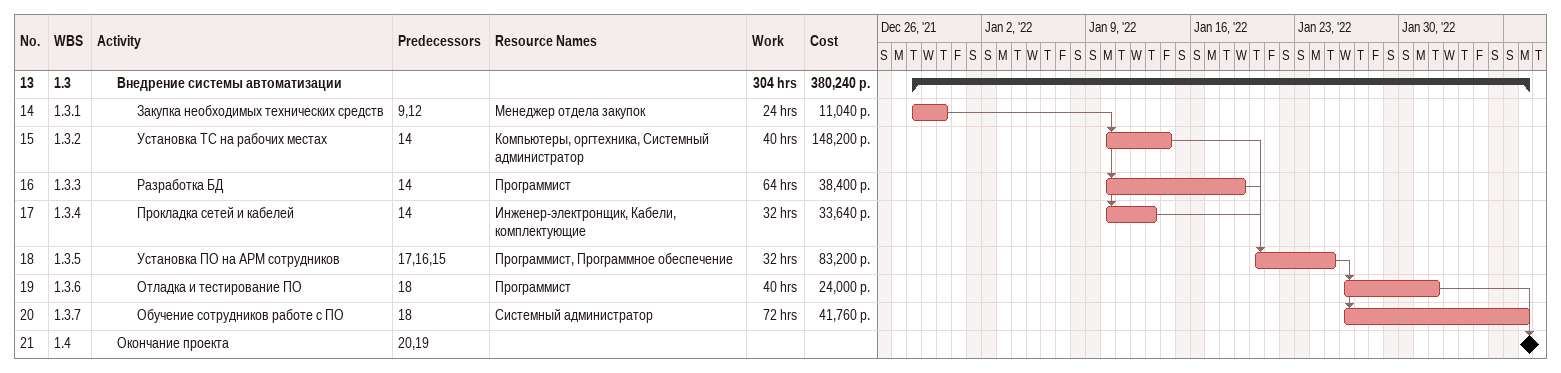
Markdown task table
| ID | WBS | Task | Start | Finish | Predecessors | Resources | Work (h) | Cost (р.) |
|---|---|---|---|---|---|---|---|---|
| 13 | 1.3 | **Внедрение системы автоматизации** | 2021-12-28 | 2022-02-07 |  |  | 304 | 380240 |
| 14 | 1.3.1 | Закупка необходимых технических средств | 2021-12-28 | 2021-12-30 | 9, 12 | Менеджер отдела закупок | 24 | 11040 |
| 15 | 1.3.2 | Установка ТС на рабочих местах | 2022-01-10 | 2022-01-14 | 14 | Компьютеры, оргтехника, Системный администратор | 40 | 148200 |
| 16 | 1.3.3 | Разработка БД | 2022-01-10 | 2022-01-19 | 14 | Программист | 64 | 38400 |
| 17 | 1.3.4 | Прокладка сетей и кабелей | 2022-01-10 | 2022-01-13 | 14 | Инженер-электронщик, Кабели, комплектующие | 32 | 33640 |
| 18 | 1.3.5 | Установка ПО на АРМ сотрудников | 2022-01-20 | 2022-01-25 | 17, 16, 15 | Программист, Программное обеспечение | 32 | 83200 |
| 19 | 1.3.6 | Отладка и тестирование ПО | 2022-01-26 | 2022-02-01 | 18 | Программист | 40 | 24000 |
| 20 | 1.3.7 | Обучение сотрудников работе с ПО | 2022-01-26 | 2022-02-07 | 18 | Системный администратор | 72 | 41760 |
| 21 | 1.4 | Окончание проекта (milestone) | 2022-02-07 | 2022-02-07 | 20, 19 |  |  |  |
